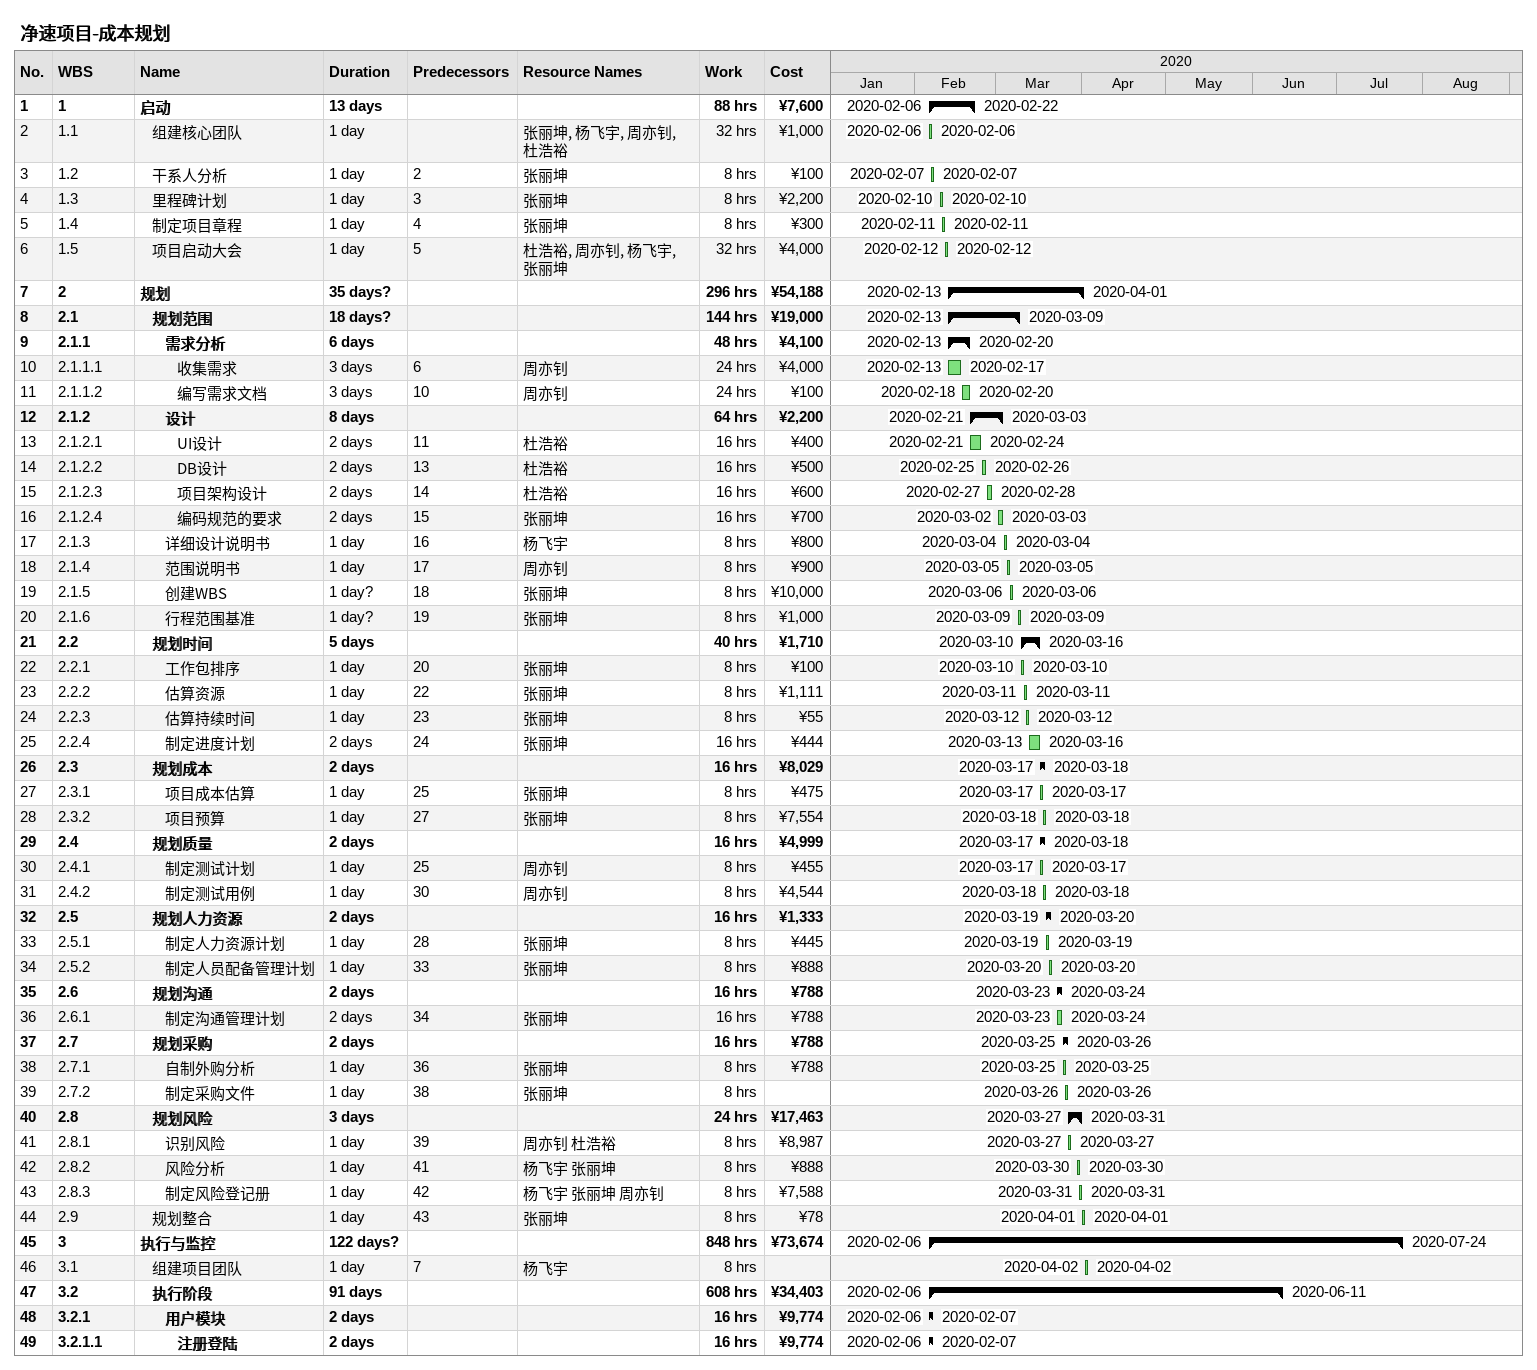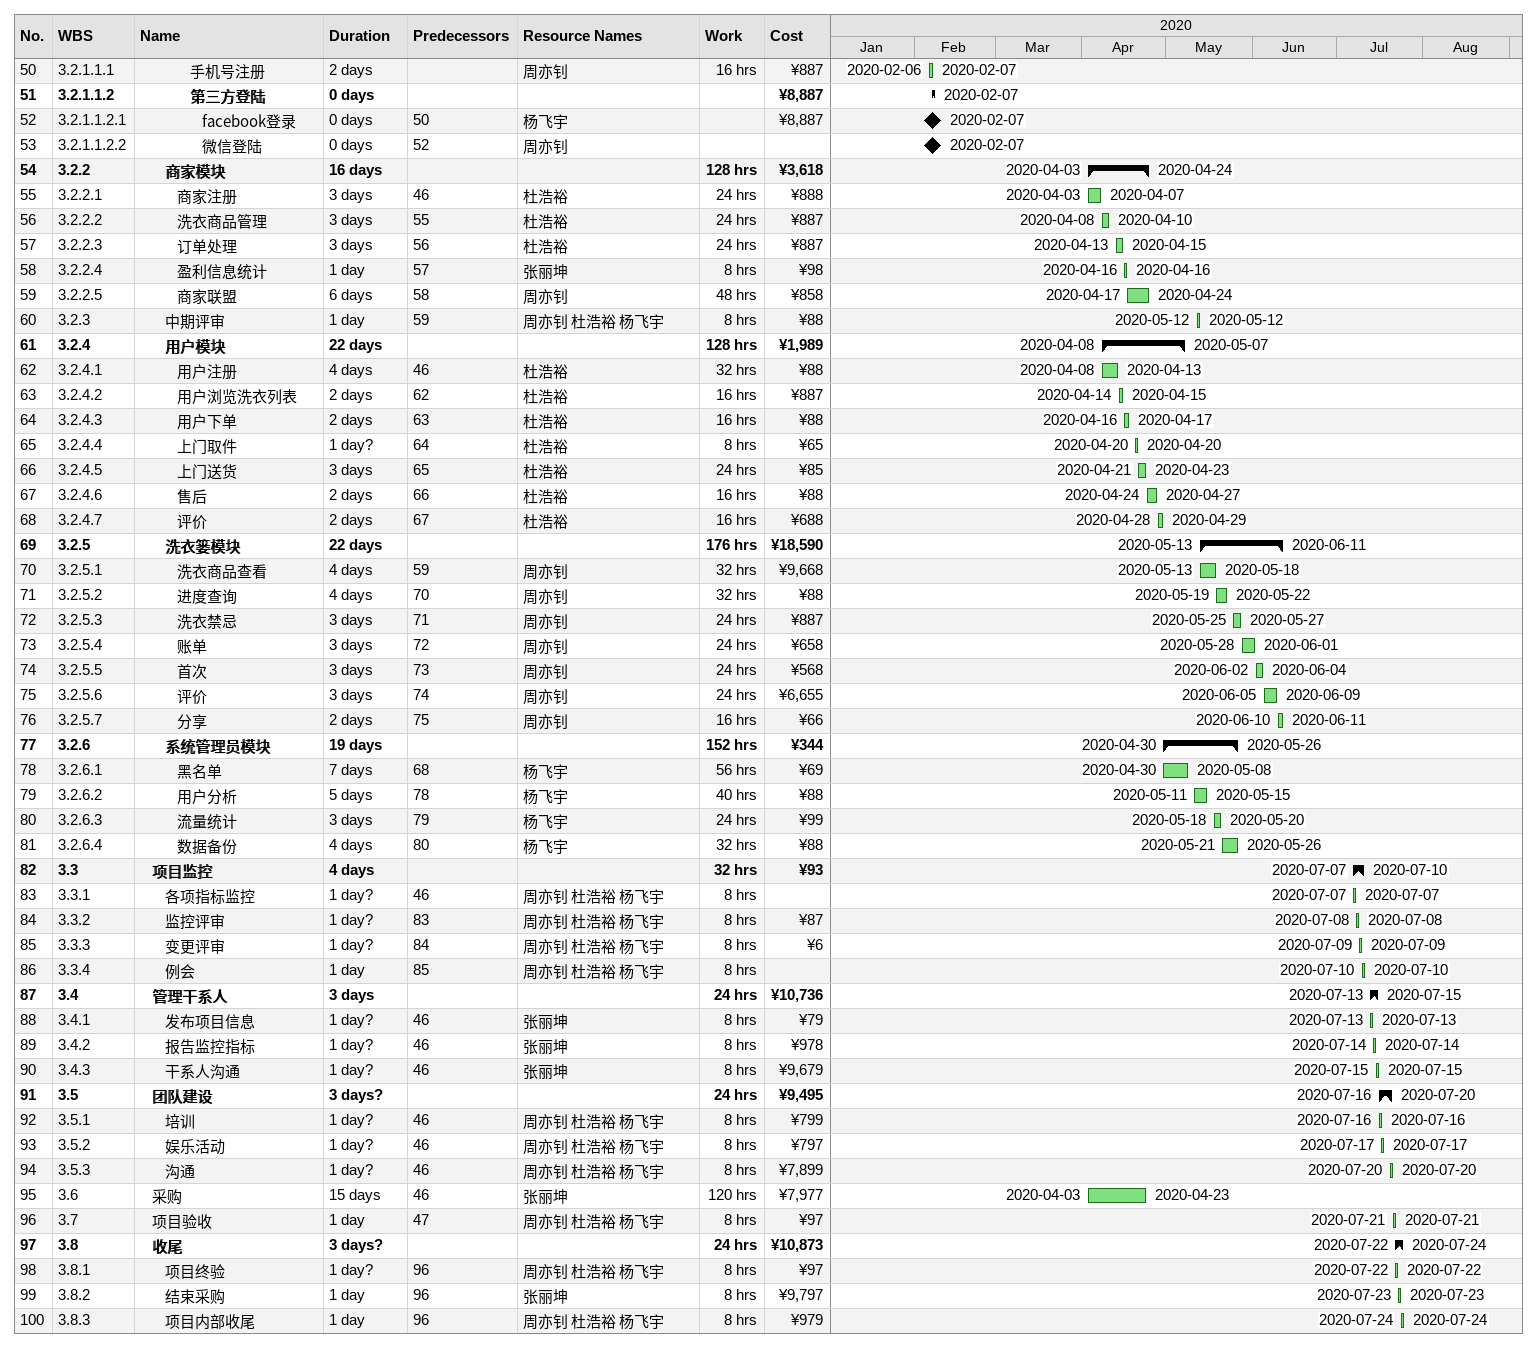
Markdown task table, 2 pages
净速项目-成本规划

| ID | WBS | Task | Duration | Start | Finish | Predecessors | Resources | Work (h) | Cost (¥) |
|---|---|---|---|---|---|---|---|---|---|
| 1 | 1 | **启动** | 13d | 2020-02-06 | 2020-02-22 |  |  | 88 | 7600 |
| 2 | 1.1 | 组建核心团队 | 1d | 2020-02-06 | 2020-02-06 |  | 张丽坤, 杨飞宇, 周亦钊, 杜浩裕 | 32 | 1000 |
| 3 | 1.2 | 干系人分析 | 1d | 2020-02-07 | 2020-02-07 | 2 | 张丽坤 | 8 | 100 |
| 4 | 1.3 | 里程碑计划 | 1d | 2020-02-10 | 2020-02-10 | 3 | 张丽坤 | 8 | 2200 |
| 5 | 1.4 | 制定项目章程 | 1d | 2020-02-11 | 2020-02-11 | 4 | 张丽坤 | 8 | 300 |
| 6 | 1.5 | 项目启动大会 | 1d | 2020-02-12 | 2020-02-12 | 5 | 杜浩裕, 周亦钊, 杨飞宇, 张丽坤 | 32 | 4000 |
| 7 | 2 | **规划** | 35d? | 2020-02-13 | 2020-04-01 |  |  | 296 | 54188 |
| 8 | 2.1 | **规划范围** | 18d? | 2020-02-13 | 2020-03-09 |  |  | 144 | 19000 |
| 9 | 2.1.1 | **需求分析** | 6d | 2020-02-13 | 2020-02-20 |  |  | 48 | 4100 |
| 10 | 2.1.1.1 | 收集需求 | 3d | 2020-02-13 | 2020-02-17 | 6 | 周亦钊 | 24 | 4000 |
| 11 | 2.1.1.2 | 编写需求文档 | 3d | 2020-02-18 | 2020-02-20 | 10 | 周亦钊 | 24 | 100 |
| 12 | 2.1.2 | **设计** | 8d | 2020-02-21 | 2020-03-03 |  |  | 64 | 2200 |
| 13 | 2.1.2.1 | UI设计 | 2d | 2020-02-21 | 2020-02-24 | 11 | 杜浩裕 | 16 | 400 |
| 14 | 2.1.2.2 | DB设计 | 2d | 2020-02-25 | 2020-02-26 | 13 | 杜浩裕 | 16 | 500 |
| 15 | 2.1.2.3 | 项目架构设计 | 2d | 2020-02-27 | 2020-02-28 | 14 | 杜浩裕 | 16 | 600 |
| 16 | 2.1.2.4 | 编码规范的要求 | 2d | 2020-03-02 | 2020-03-03 | 15 | 张丽坤 | 16 | 700 |
| 17 | 2.1.3 | 详细设计说明书 | 1d | 2020-03-04 | 2020-03-04 | 16 | 杨飞宇 | 8 | 800 |
| 18 | 2.1.4 | 范围说明书 | 1d | 2020-03-05 | 2020-03-05 | 17 | 周亦钊 | 8 | 900 |
| 19 | 2.1.5 | 创建WBS | 1d? | 2020-03-06 | 2020-03-06 | 18 | 张丽坤 | 8 | 10000 |
| 20 | 2.1.6 | 行程范围基准 | 1d? | 2020-03-09 | 2020-03-09 | 19 | 张丽坤 | 8 | 1000 |
| 21 | 2.2 | **规划时间** | 5d | 2020-03-10 | 2020-03-16 |  |  | 40 | 1710 |
| 22 | 2.2.1 | 工作包排序 | 1d | 2020-03-10 | 2020-03-10 | 20 | 张丽坤 | 8 | 100 |
| 23 | 2.2.2 | 估算资源 | 1d | 2020-03-11 | 2020-03-11 | 22 | 张丽坤 | 8 | 1111 |
| 24 | 2.2.3 | 估算持续时间 | 1d | 2020-03-12 | 2020-03-12 | 23 | 张丽坤 | 8 | 55 |
| 25 | 2.2.4 | 制定进度计划 | 2d | 2020-03-13 | 2020-03-16 | 24 | 张丽坤 | 16 | 444 |
| 26 | 2.3 | **规划成本** | 2d | 2020-03-17 | 2020-03-18 |  |  | 16 | 8029 |
| 27 | 2.3.1 | 项目成本估算 | 1d | 2020-03-17 | 2020-03-17 | 25 | 张丽坤 | 8 | 475 |
| 28 | 2.3.2 | 项目预算 | 1d | 2020-03-18 | 2020-03-18 | 27 | 张丽坤 | 8 | 7554 |
| 29 | 2.4 | **规划质量** | 2d | 2020-03-17 | 2020-03-18 |  |  | 16 | 4999 |
| 30 | 2.4.1 | 制定测试计划 | 1d | 2020-03-17 | 2020-03-17 | 25 | 周亦钊 | 8 | 455 |
| 31 | 2.4.2 | 制定测试用例 | 1d | 2020-03-18 | 2020-03-18 | 30 | 周亦钊 | 8 | 4544 |
| 32 | 2.5 | **规划人力资源** | 2d | 2020-03-19 | 2020-03-20 |  |  | 16 | 1333 |
| 33 | 2.5.1 | 制定人力资源计划 | 1d | 2020-03-19 | 2020-03-19 | 28 | 张丽坤 | 8 | 445 |
| 34 | 2.5.2 | 制定人员配备管理计划 | 1d | 2020-03-20 | 2020-03-20 | 33 | 张丽坤 | 8 | 888 |
| 35 | 2.6 | **规划沟通** | 2d | 2020-03-23 | 2020-03-24 |  |  | 16 | 788 |
| 36 | 2.6.1 | 制定沟通管理计划 | 2d | 2020-03-23 | 2020-03-24 | 34 | 张丽坤 | 16 | 788 |
| 37 | 2.7 | **规划采购** | 2d | 2020-03-25 | 2020-03-26 |  |  | 16 | 788 |
| 38 | 2.7.1 | 自制外购分析 | 1d | 2020-03-25 | 2020-03-25 | 36 | 张丽坤 | 8 | 788 |
| 39 | 2.7.2 | 制定采购文件 | 1d | 2020-03-26 | 2020-03-26 | 38 | 张丽坤 | 8 |  |
| 40 | 2.8 | **规划风险** | 3d | 2020-03-27 | 2020-03-31 |  |  | 24 | 17463 |
| 41 | 2.8.1 | 识别风险 | 1d | 2020-03-27 | 2020-03-27 | 39 | 周亦钊 杜浩裕 | 8 | 8987 |
| 42 | 2.8.2 | 风险分析 | 1d | 2020-03-30 | 2020-03-30 | 41 | 杨飞宇 张丽坤 | 8 | 888 |
| 43 | 2.8.3 | 制定风险登记册 | 1d | 2020-03-31 | 2020-03-31 | 42 | 杨飞宇 张丽坤 周亦钊 | 8 | 7588 |
| 44 | 2.9 | 规划整合 | 1d | 2020-04-01 | 2020-04-01 | 43 | 张丽坤 | 8 | 78 |
| 45 | 3 | **执行与监控** | 122d? | 2020-02-06 | 2020-07-24 |  |  | 848 | 73674 |
| 46 | 3.1 | 组建项目团队 | 1d | 2020-04-02 | 2020-04-02 | 7 | 杨飞宇 | 8 |  |
| 47 | 3.2 | **执行阶段** | 91d | 2020-02-06 | 2020-06-11 |  |  | 608 | 34403 |
| 48 | 3.2.1 | **用户模块** | 2d | 2020-02-06 | 2020-02-07 |  |  | 16 | 9774 |
| 49 | 3.2.1.1 | **注册登陆** | 2d | 2020-02-06 | 2020-02-07 |  |  | 16 | 9774 |
| 50 | 3.2.1.1.1 | 手机号注册 | 2d | 2020-02-06 | 2020-02-07 |  | 周亦钊 | 16 | 887 |
| 51 | 3.2.1.1.2 | **第三方登陆** | 0d | 2020-02-07 | 2020-02-07 |  |  |  | 8887 |
| 52 | 3.2.1.1.2.1 | facebook登录 | 0d | 2020-02-07 | 2020-02-07 | 50 | 杨飞宇 |  | 8887 |
| 53 | 3.2.1.1.2.2 | 微信登陆 | 0d | 2020-02-07 | 2020-02-07 | 52 | 周亦钊 |  |  |
| 54 | 3.2.2 | **商家模块** | 16d | 2020-04-03 | 2020-04-24 |  |  | 128 | 3618 |
| 55 | 3.2.2.1 | 商家注册 | 3d | 2020-04-03 | 2020-04-07 | 46 | 杜浩裕 | 24 | 888 |
| 56 | 3.2.2.2 | 洗衣商品管理 | 3d | 2020-04-08 | 2020-04-10 | 55 | 杜浩裕 | 24 | 887 |
| 57 | 3.2.2.3 | 订单处理 | 3d | 2020-04-13 | 2020-04-15 | 56 | 杜浩裕 | 24 | 887 |
| 58 | 3.2.2.4 | 盈利信息统计 | 1d | 2020-04-16 | 2020-04-16 | 57 | 张丽坤 | 8 | 98 |
| 59 | 3.2.2.5 | 商家联盟 | 6d | 2020-04-17 | 2020-04-24 | 58 | 周亦钊 | 48 | 858 |
| 60 | 3.2.3 | 中期评审 | 1d | 2020-05-12 | 2020-05-12 | 59 | 周亦钊 杜浩裕 杨飞宇 | 8 | 88 |
| 61 | 3.2.4 | **用户模块** | 22d | 2020-04-08 | 2020-05-07 |  |  | 128 | 1989 |
| 62 | 3.2.4.1 | 用户注册 | 4d | 2020-04-08 | 2020-04-13 | 46 | 杜浩裕 | 32 | 88 |
| 63 | 3.2.4.2 | 用户浏览洗衣列表 | 2d | 2020-04-14 | 2020-04-15 | 62 | 杜浩裕 | 16 | 887 |
| 64 | 3.2.4.3 | 用户下单 | 2d | 2020-04-16 | 2020-04-17 | 63 | 杜浩裕 | 16 | 88 |
| 65 | 3.2.4.4 | 上门取件 | 1d? | 2020-04-20 | 2020-04-20 | 64 | 杜浩裕 | 8 | 65 |
| 66 | 3.2.4.5 | 上门送货 | 3d | 2020-04-21 | 2020-04-23 | 65 | 杜浩裕 | 24 | 85 |
| 67 | 3.2.4.6 | 售后 | 2d | 2020-04-24 | 2020-04-27 | 66 | 杜浩裕 | 16 | 88 |
| 68 | 3.2.4.7 | 评价 | 2d | 2020-04-28 | 2020-04-29 | 67 | 杜浩裕 | 16 | 688 |
| 69 | 3.2.5 | **洗衣篓模块** | 22d | 2020-05-13 | 2020-06-11 |  |  | 176 | 18590 |
| 70 | 3.2.5.1 | 洗衣商品查看 | 4d | 2020-05-13 | 2020-05-18 | 59 | 周亦钊 | 32 | 9668 |
| 71 | 3.2.5.2 | 进度查询 | 4d | 2020-05-19 | 2020-05-22 | 70 | 周亦钊 | 32 | 88 |
| 72 | 3.2.5.3 | 洗衣禁忌 | 3d | 2020-05-25 | 2020-05-27 | 71 | 周亦钊 | 24 | 887 |
| 73 | 3.2.5.4 | 账单 | 3d | 2020-05-28 | 2020-06-01 | 72 | 周亦钊 | 24 | 658 |
| 74 | 3.2.5.5 | 首次 | 3d | 2020-06-02 | 2020-06-04 | 73 | 周亦钊 | 24 | 568 |
| 75 | 3.2.5.6 | 评价 | 3d | 2020-06-05 | 2020-06-09 | 74 | 周亦钊 | 24 | 6655 |
| 76 | 3.2.5.7 | 分享 | 2d | 2020-06-10 | 2020-06-11 | 75 | 周亦钊 | 16 | 66 |
| 77 | 3.2.6 | **系统管理员模块** | 19d | 2020-04-30 | 2020-05-26 |  |  | 152 | 344 |
| 78 | 3.2.6.1 | 黑名单 | 7d | 2020-04-30 | 2020-05-08 | 68 | 杨飞宇 | 56 | 69 |
| 79 | 3.2.6.2 | 用户分析 | 5d | 2020-05-11 | 2020-05-15 | 78 | 杨飞宇 | 40 | 88 |
| 80 | 3.2.6.3 | 流量统计 | 3d | 2020-05-18 | 2020-05-20 | 79 | 杨飞宇 | 24 | 99 |
| 81 | 3.2.6.4 | 数据备份 | 4d | 2020-05-21 | 2020-05-26 | 80 | 杨飞宇 | 32 | 88 |
| 82 | 3.3 | **项目监控** | 4d | 2020-07-07 | 2020-07-10 |  |  | 32 | 93 |
| 83 | 3.3.1 | 各项指标监控 | 1d? | 2020-07-07 | 2020-07-07 | 46 | 周亦钊 杜浩裕 杨飞宇 | 8 |  |
| 84 | 3.3.2 | 监控评审 | 1d? | 2020-07-08 | 2020-07-08 | 83 | 周亦钊 杜浩裕 杨飞宇 | 8 | 87 |
| 85 | 3.3.3 | 变更评审 | 1d? | 2020-07-09 | 2020-07-09 | 84 | 周亦钊 杜浩裕 杨飞宇 | 8 | 6 |
| 86 | 3.3.4 | 例会 | 1d | 2020-07-10 | 2020-07-10 | 85 | 周亦钊 杜浩裕 杨飞宇 | 8 |  |
| 87 | 3.4 | **管理干系人** | 3d | 2020-07-13 | 2020-07-15 |  |  | 24 | 10736 |
| 88 | 3.4.1 | 发布项目信息 | 1d? | 2020-07-13 | 2020-07-13 | 46 | 张丽坤 | 8 | 79 |
| 89 | 3.4.2 | 报告监控指标 | 1d? | 2020-07-14 | 2020-07-14 | 46 | 张丽坤 | 8 | 978 |
| 90 | 3.4.3 | 干系人沟通 | 1d? | 2020-07-15 | 2020-07-15 | 46 | 张丽坤 | 8 | 9679 |
| 91 | 3.5 | **团队建设** | 3d? | 2020-07-16 | 2020-07-20 |  |  | 24 | 9495 |
| 92 | 3.5.1 | 培训 | 1d? | 2020-07-16 | 2020-07-16 | 46 | 周亦钊 杜浩裕 杨飞宇 | 8 | 799 |
| 93 | 3.5.2 | 娱乐活动 | 1d? | 2020-07-17 | 2020-07-17 | 46 | 周亦钊 杜浩裕 杨飞宇 | 8 | 797 |
| 94 | 3.5.3 | 沟通 | 1d? | 2020-07-20 | 2020-07-20 | 46 | 周亦钊 杜浩裕 杨飞宇 | 8 | 7899 |
| 95 | 3.6 | 采购 | 15d | 2020-04-03 | 2020-04-23 | 46 | 张丽坤 | 120 | 7977 |
| 96 | 3.7 | 项目验收 | 1d | 2020-07-21 | 2020-07-21 | 47 | 周亦钊 杜浩裕 杨飞宇 | 8 | 97 |
| 97 | 3.8 | **收尾** | 3d? | 2020-07-22 | 2020-07-24 |  |  | 24 | 10873 |
| 98 | 3.8.1 | 项目终验 | 1d? | 2020-07-22 | 2020-07-22 | 96 | 周亦钊 杜浩裕 杨飞宇 | 8 | 97 |
| 99 | 3.8.2 | 结束采购 | 1d | 2020-07-23 | 2020-07-23 | 96 | 张丽坤 | 8 | 9797 |
| 100 | 3.8.3 | 项目内部收尾 | 1d | 2020-07-24 | 2020-07-24 | 96 | 周亦钊 杜浩裕 杨飞宇 | 8 | 979 |
